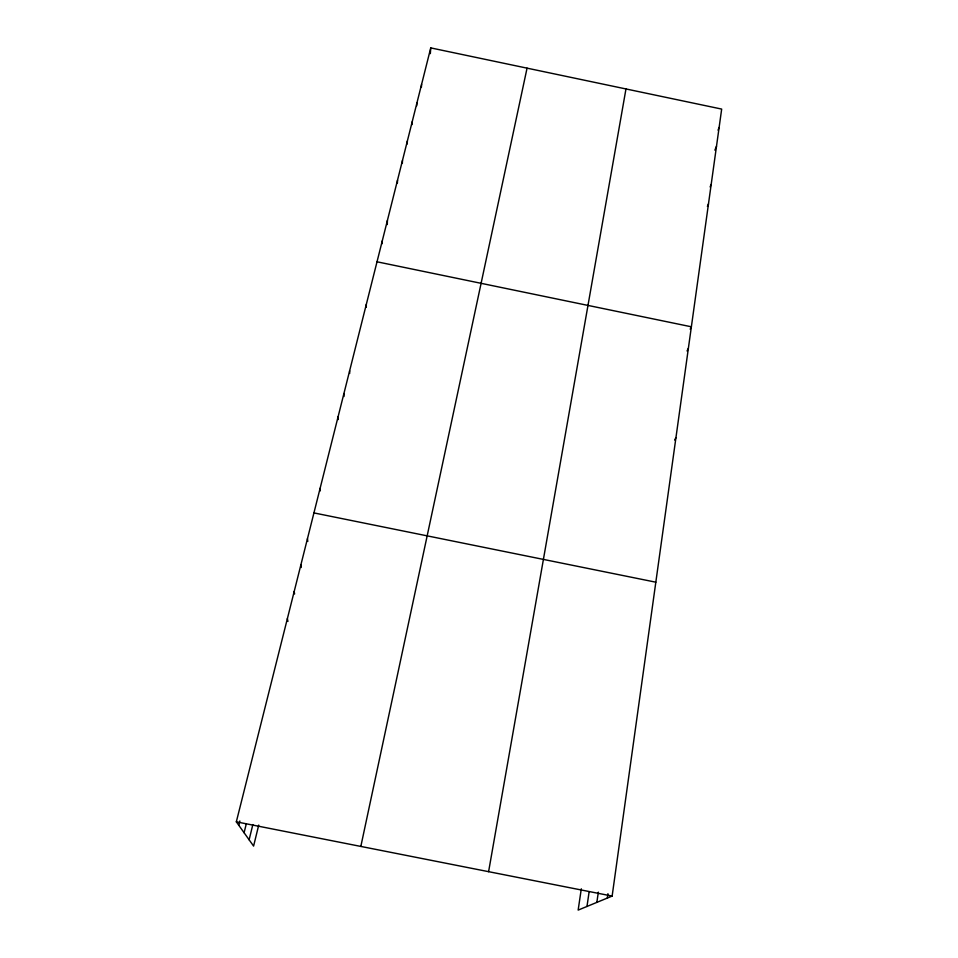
<?xml version="1.0" encoding="UTF-8"?>
<svg xmlns="http://www.w3.org/2000/svg" width="958" height="958" viewBox="0 0 958 958"><rect width="100%" height="100%" fill="white"/><g stroke="black" fill="none" stroke-linecap="round" stroke-linejoin="round"><path stroke-width="1.44" d="M366.291 307.29L366.303 304.416M382.182 243.679L382.254 240.949M387.283 224.567L387.415 220.4M397.402 183.05L397.522 180.164M402.336 163.411L402.468 160.477M407.198 144.035L407.354 141.065M412 124.636L412.156 121.917M416.73 105.787L416.898 103.033M421.4 87.202L421.58 84.4M430.334 53.648L430.753 47.9L721.673 109.08L612.138 896.077L578.153 910.1L581.302 888.808M607.324 898.065L607.935 893.706M596.858 902.376L598.331 892.149M586.979 906.46L589.134 891.706M488.604 871.672L625.969 88.95M360.831 846.429L527.056 68.15M258.732 825.077L253.595 846.082L236.327 821.832L430.753 47.9M249.116 839.795L252.852 824.587M244.086 832.741L246.23 824.096M238.77 825.269L239.847 820.982M718.033 130.18L719.111 127.534M714.884 150.143L716.5 146.251M710.106 186.954L711.183 184.427M707.399 206.401L708.477 203.922M690.191 329.217L691.377 326.798L377.021 261.797M687.042 350.975L688.383 348.329M674.624 440.009L675.941 437.65M236.327 821.832L612.138 896.077M313.937 512.913L655.823 582.189M287.376 618.629L287.927 621.407M294.178 591.529L294.597 593.996M300.872 564.897L301.243 567.495M307.458 538.683L307.781 541.426M320.116 488.293L320.331 490.855M338.102 416.694L338.222 419.556M343.91 393.558L344.006 396.504M349.634 370.77L349.694 373.428"/></g></svg>
